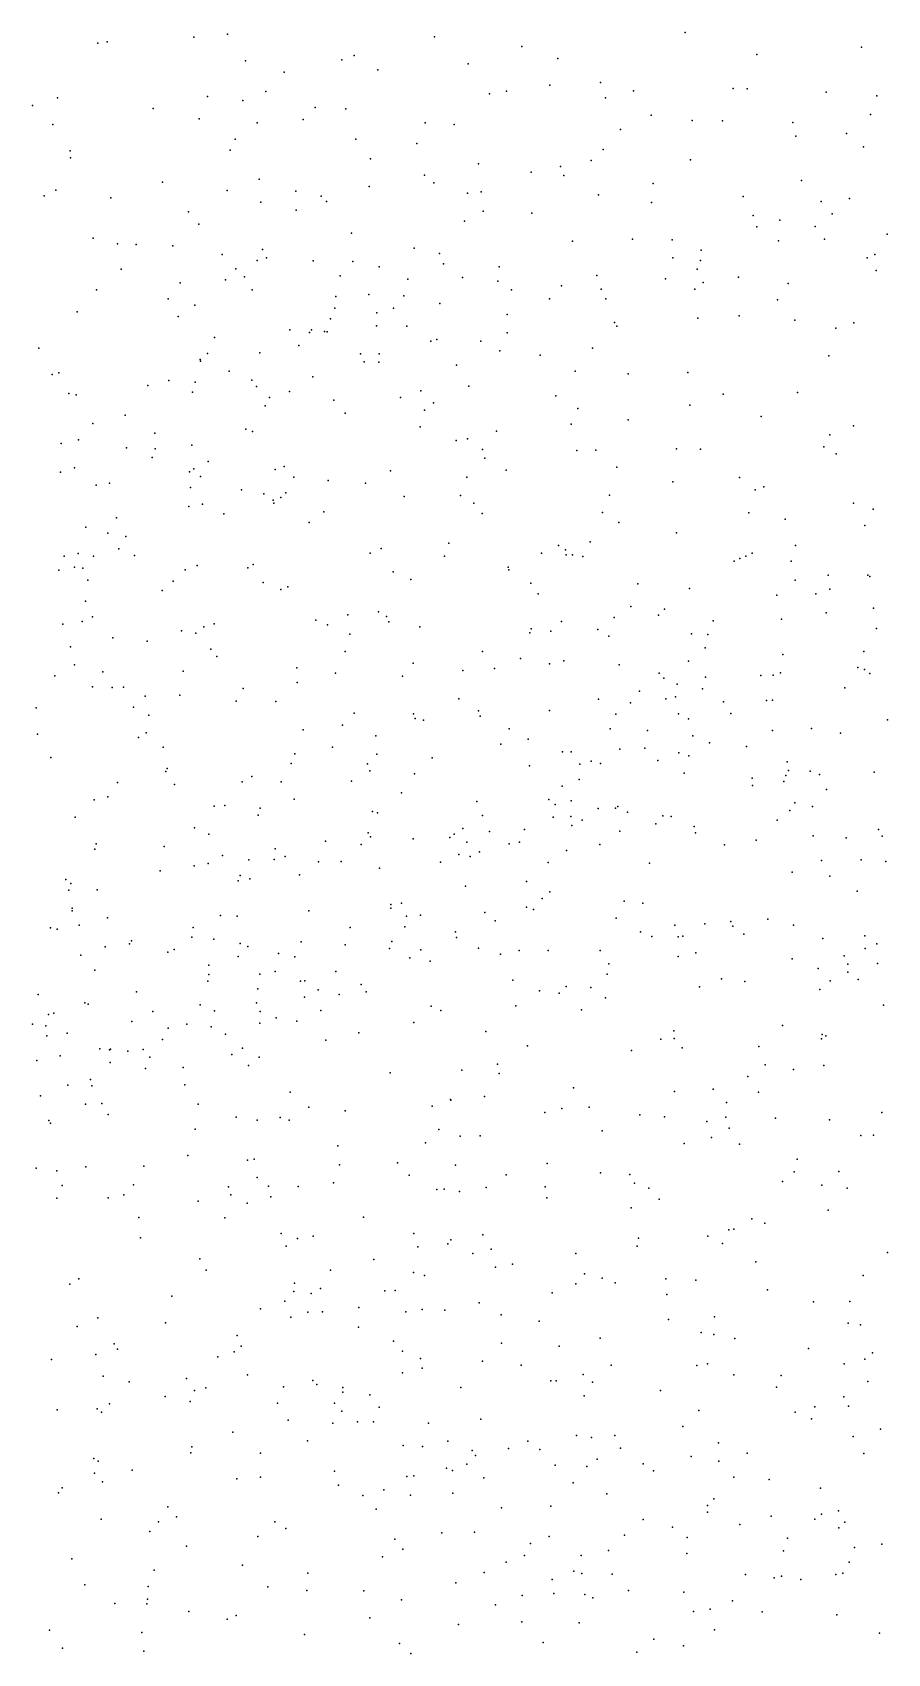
# Model space of a CAD drawing. Header units: metres. Extents: x -25 to 25, y -27.7 to 27.8.
# Drawn here: x -6.156 to -4.743, y -16.077 to -13.399 of the extents above; entities that cross this region are included whole.
import ezdxf

# ---------------------------------------------------------------- set-up
doc = ezdxf.new("R2010")
doc.units = ezdxf.units.M

msp = doc.modelspace()

# ---------------------------------------------------------------- linework, layer by layer
for p in [(-6.0481, -13.4163, -1.9762), (-6.0327, -13.4141, -5.9592), (-5.8897, -13.4065, -6.0213), (-5.8339, -13.4016, 11.7428), (-5.4915, -13.406, 16.2434), (-5.0776, -13.3986, -6.2683), (-5.6447, -13.4441, -2.0396), (-5.6245, -13.4365, 19.6535), (-5.3473, -13.422, -5.5779), (-5.2877, -13.4419, -1.897), (-4.9591, -13.4353, 17.1854), (-4.7858, -13.4231, 14.8396), (-5.804, -13.4453, 11.9798), (-5.74, -13.4642, 15.6354), (-5.5856, -13.4603, -6.2055), (-5.4363, -13.4505, 15.4435), (-5.7706, -13.4961, -5.6503), (-5.3729, -13.4956, 19.6498), (-5.3009, -13.486, 15.3649), (-5.2176, -13.4814, 16.8407), (-5.163, -13.495, 19.701), (-4.9981, -13.4911, -1.9222), (-4.9748, -13.4918, 15.1), (-4.8443, -13.4972, -6.4137), (-6.156, -13.5196, -6.088), (-6.115, -13.5065, -3.7675), (-5.9569, -13.5245, 11.4762), (-5.867, -13.5043, 20.1184), (-5.8082, -13.5111, 15.8015), (-5.6888, -13.5228, 19.9325), (-5.6385, -13.5246, -3.3492), (-5.4008, -13.5001, -15.3819), (-5.209, -13.5068, -6.3425), (-4.7606, -13.5032, 19.8888), (-6.1227, -13.5507, 20.3681), (-5.8806, -13.5411, -15.5903), (-5.7849, -13.5481, 11.7831), (-5.7089, -13.5427, 8.8186), (-5.5069, -13.5481, 16.3232), (-5.459, -13.5509, -5.5564), (-5.1335, -13.5355, 17.1156), (-5.0659, -13.5439, -5.3991), (-5.0159, -13.5444, -6.431), (-4.8994, -13.5474, -5.4785), (-4.7714, -13.5342, -2.9332), (-5.8211, -13.5749, -2.0785), (-5.6216, -13.5747, 15.4803), (-5.1844, -13.5588, -15.2966), (-4.8945, -13.5699, -15.0551), (-4.811, -13.5654, 14.2643), (-6.0937, -13.5945, -2.0228), (-5.8293, -13.5933, 12.0797), (-5.5209, -13.582, -6.359), (-5.2129, -13.5921, 15.2152), (-4.7828, -13.5878, 17.4495), (-6.0932, -13.6058, -5.3428), (-5.5976, -13.6077, -15.4706), (-5.4192, -13.6157, -3.2662), (-5.332, -13.6294, 16.8964), (-5.2832, -13.62, -6.467), (-5.233, -13.6101, -3.2439), (-5.0685, -13.6092, 17.2473), (-6.1173, -13.6593, -3.6923), (-5.9412, -13.646, -3.514), (-5.7817, -13.6413, 15.9493), (-5.5997, -13.6534, 8.7828), (-5.5082, -13.6347, 19.8858), (-5.4927, -13.6473, 16.4892), (-5.2782, -13.6349, -5.3844), (-5.1303, -13.6483, -6.5848), (-4.8853, -13.6434, 14.5885), (-6.1365, -13.6688, -5.0938), (-6.0264, -13.6718, 20.4297), (-5.8344, -13.6595, 20.3269), (-5.7789, -13.6791, -6.4081), (-5.7211, -13.6609, -15.5689), (-5.7207, -13.6609, -3.3658), (-5.679, -13.6689, -5.5004), (-5.6701, -13.6779, 16.2209), (-5.437, -13.6641, -2.0682), (-5.4143, -13.6619, 16.7163), (-5.2205, -13.667, -2.0061), (-5.1331, -13.6798, -5.3343), (-4.9815, -13.6698, -6.7159), (-4.8528, -13.6782, -6.8143), (-4.8059, -13.6728, -2.6948), (-5.8985, -13.695, -5.4041), (-5.7201, -13.692, 8.9541), (-5.4421, -13.7104, 15.2973), (-5.4111, -13.6941, -6.5468), (-5.3311, -13.6971, 19.7766), (-4.965, -13.701, 14.7343), (-4.9209, -13.7087, -2.8358), (-4.8343, -13.6985, 14.188), (-6.056, -13.7383, 11.3707), (-5.881, -13.7155, 8.7393), (-5.6289, -13.7304, -6.526), (-4.9589, -13.7198, -2.1664), (-4.8627, -13.7194, -5.4186), (-4.7438, -13.7317, -7.2347), (-6.0156, -13.748, -5.1588), (-5.9849, -13.749, -6.3808), (-5.9244, -13.7514, 8.4316), (-5.8427, -13.7653, 12.0224), (-5.7758, -13.757, 11.8611), (-5.5254, -13.7549, -15.5022), (-5.4836, -13.7639, 20.1224), (-5.2639, -13.7436, -15.3779), (-5.1643, -13.7399, 17.2588), (-5.0991, -13.7413, 14.924), (-5.0511, -13.7583, -6.8819), (-4.9234, -13.7429, -2.5864), (-4.8471, -13.7403, -7.0729), (-4.7638, -13.7656, -14.8827), (-6.0093, -13.7898, -3.4538), (-5.8202, -13.7889, 11.5862), (-5.785, -13.7755, 20.4217), (-5.7696, -13.7708, -5.345), (-5.6924, -13.7758, 15.4112), (-5.6267, -13.777, -3.2683), (-5.5829, -13.7858, 16.5509), (-5.4769, -13.7811, -2.1708), (-5.385, -13.7861, -5.2625), (-5.098, -13.7708, -2.2439), (-5.0578, -13.7899, -2.5039), (-5.052, -13.7754, -2.8987), (-4.7764, -13.771, -7.406), (-4.7619, -13.7919, -7.5725), (-5.9122, -13.8123, 20.5033), (-5.837, -13.8072, -6.5253), (-5.8059, -13.8026, -15.6569), (-5.6476, -13.8009, 16.4049), (-5.5357, -13.8065, 8.6092), (-5.4454, -13.8034, -3.2103), (-5.3872, -13.8095, 4.8455), (-5.2816, -13.8174, -2.3395), (-5.2236, -13.8001, -5.2445), (-5.1097, -13.8058, -2.6842), (-5.0478, -13.812, 17.3732), (-4.9895, -13.803, -7.1426), (-4.907, -13.8133, 14.3438), (-6.0504, -13.8236, 8.6215), (-5.9319, -13.839, -2.0884), (-5.793, -13.8237, 15.9417), (-5.6549, -13.8349, 9.1551), (-5.6, -13.8314, 16.7483), (-5.5422, -13.8338, 8.9221), (-5.4827, -13.8465, 4.6123), (-5.3647, -13.8238, 15.13), (-5.3017, -13.8386, -3.075), (-5.2164, -13.8228, 4.7345), (-5.2084, -13.839, -2.8002), (-5.0615, -13.8228, 19.8177), (-4.9249, -13.8402, -15.1584), (-6.0823, -13.8604, 8.357), (-5.9152, -13.8678, 8.2916), (-5.8878, -13.849, -5.1443), (-5.6633, -13.8717, 4.5729), (-5.6563, -13.854, -2.1864), (-5.587, -13.8621, 8.4537), (-5.5594, -13.8543, 4.8185), (-5.3715, -13.8644, -2.5759), (-5.0563, -13.8708, 14.6215), (-4.9882, -13.8667, -7.4441), (-5.7306, -13.8897, 16.1398), (-5.6983, -13.8943, 4.744), (-5.6952, -13.8899, 8.3156), (-5.6735, -13.8925, 16.6191), (-5.6693, -13.8932, -5.146), (-5.5877, -13.8831, 15.2603), (-5.5373, -13.8841, 17.0188), (-5.3714, -13.8951, 20.1304), (-5.1943, -13.8781, -7.0539), (-5.1904, -13.884, -15.3912), (-4.8962, -13.8742, -7.7387), (-4.8283, -13.8872, -5.3242), (-4.7986, -13.8785, -15.0238), (-6.1454, -13.9201, -15.8364), (-5.8555, -13.9025, 4.6154), (-5.7159, -13.9158, -6.7195), (-5.4976, -13.9088, -2.7616), (-5.4881, -13.9059, 20.302), (-5.4151, -13.9086, -5.1564), (-5.3835, -13.9244, 17.2007), (-5.2304, -13.9205, 14.8734), (-5.879, -13.9392, 9.0496), (-5.8784, -13.9417, -6.6478), (-5.8668, -13.929, 11.5403), (-5.7805, -13.9282, 11.6841), (-5.6142, -13.9295, -2.4859), (-5.6078, -13.943, 9.2831), (-5.5837, -13.9431, -2.9072), (-5.5834, -13.9298, -15.5992), (-5.4554, -13.9484, 8.7979), (-5.3172, -13.932, -15.4696), (-4.8401, -13.933, 19.9428), (-6.1233, -13.9637, 11.2841), (-6.1127, -13.9609, 4.6046), (-5.9309, -13.9737, 15.6502), (-5.8871, -13.9762, -15.7487), (-5.8311, -13.9584, 9.2007), (-5.7935, -13.973, 16.01), (-5.693, -13.9676, -2.7011), (-5.2594, -13.9582, -5.1394), (-5.1715, -13.9627, 5.1479), (-5.0732, -13.9607, -5.1651), (-6.0959, -13.9952, -6.5329), (-6.0841, -13.9971, 8.7848), (-5.9655, -13.9819, 20.6104), (-5.8918, -13.9929, -3.2211), (-5.7859, -13.9833, -2.2458), (-5.7646, -14.002, 9.3932), (-5.7311, -13.9918, -3.0293), (-5.6582, -14.0062, 8.219), (-5.5478, -14.0017, 8.3315), (-5.5141, -13.9907, 15.0998), (-5.4351, -13.983, 8.6245), (-5.2911, -13.999, 4.623), (-5.0145, -13.996, -7.7099), (-4.8916, -13.9936, -8.0218), (-6.0031, -14.0312, -5.0288), (-5.7718, -14.0156, 15.2869), (-5.6391, -14.0277, 5.0172), (-5.5084, -14.0227, 5.1726), (-5.4934, -14.0104, -6.9286), (-5.2548, -14.0197, 17.3174), (-5.0699, -14.0143, -7.5374), (-4.9516, -14.0332, -15.2952), (-6.0565, -14.0445, -2.0273), (-5.954, -14.0604, 15.4573), (-5.8036, -14.0538, -2.8865), (-5.7922, -14.058, 4.9171), (-5.5154, -14.0501, 9.4131), (-5.3891, -14.0574, 14.8915), (-5.2657, -14.0457, -7.1643), (-5.1719, -14.0387, -7.295), (-4.7991, -14.0483, 14.5069), (-6.1086, -14.0775, 4.7519), (-6.08, -14.0719, 20.6941), (-6.0007, -14.0848, 9.3472), (-5.9536, -14.0863, 4.8423), (-5.8928, -14.0807, -6.7813), (-5.4559, -14.0727, 9.0433), (-5.4372, -14.0703, 4.5834), (-5.0916, -14.0863, 5.2402), (-5.0521, -14.0871, 4.8441), (-4.8481, -14.0835, -8.3187), (-4.8381, -14.0634, -15.1939), (-5.9583, -14.1011, 9.5584), (-5.8656, -14.1077, -2.4505), (-5.4126, -14.0879, -5.0978), (-5.4086, -14.1021, 8.7475), (-5.2563, -14.0893, 20.0876), (-5.2248, -14.0889, 5.3934), (-4.8277, -14.0948, -5.133), (-6.1098, -14.1253, 12.0636), (-6.0869, -14.1181, 9.069), (-5.8966, -14.1244, 4.4346), (-5.8895, -14.1198, -2.6076), (-5.8783, -14.1321, 15.903), (-5.7549, -14.1205, 9.6832), (-5.7404, -14.1157, -15.6809), (-5.7243, -14.1332, 8.0588), (-5.6672, -14.1388, 17.1796), (-5.5643, -14.1229, 8.1393), (-5.4382, -14.1333, 8.2552), (-5.3735, -14.122, 8.5655), (-5.1901, -14.117, -5.103), (-5.0978, -14.1411, -7.6447), (-4.9879, -14.1337, 17.462), (-6.0507, -14.1468, -3.133), (-6.029, -14.1433, -6.7139), (-5.8949, -14.1502, 16.8515), (-5.8104, -14.1541, 17.0998), (-5.774, -14.1611, 16.5248), (-5.7459, -14.1667, 20.6032), (-5.7372, -14.1591, 11.6097), (-5.6057, -14.1432, -6.9922), (-5.5419, -14.1655, 9.6362), (-5.4485, -14.1634, -15.5906), (-5.2024, -14.1629, -15.4874), (-4.9618, -14.1543, 5.1679), (-4.9476, -14.1492, -8.1722), (-5.8977, -14.1817, 20.6777), (-5.8752, -14.1782, 9.768), (-5.84, -14.1939, -6.9042), (-5.7583, -14.1714, 16.3047), (-5.7574, -14.1763, 4.4779), (-5.6744, -14.1906, 15.0294), (-5.4265, -14.1762, 9.3805), (-5.4127, -14.1935, 9.1483), (-5.2143, -14.1919, 4.6818), (-4.9721, -14.1924, 5.3418), (-4.7994, -14.1765, 14.6519), (-4.7667, -14.186, -15.1323), (-6.0678, -14.2158, 4.8781), (-6.0172, -14.2006, 4.3406), (-5.6986, -14.2084, -5.0582), (-5.1873, -14.2085, 14.5573), (-4.9119, -14.2027, -8.6478), (-4.7803, -14.2131, -0.1634), (-6.0313, -14.226, -5.0725), (-6.0016, -14.2314, 8.1209), (-5.468, -14.2423, -7.1573), (-5.2867, -14.246, -5.0731), (-5.2343, -14.24, 5.5286), (-5.0916, -14.2256, 19.9706), (-4.8951, -14.2465, 5.5325), (-6.1036, -14.2641, 15.5889), (-6.0807, -14.2593, 11.1591), (-6.0555, -14.2638, -2.8229), (-6.0134, -14.2519, -2.6747), (-5.9875, -14.2627, 15.2905), (-5.5979, -14.2591, 5.2084), (-5.5801, -14.2513, 20.5331), (-5.4754, -14.2638, 17.3355), (-5.3149, -14.2588, 8.2378), (-5.275, -14.2534, 8.6236), (-5.2742, -14.2617, -7.4103), (-5.2636, -14.2615, 8.4584), (-5.2464, -14.2646, 20.1753), (-4.9965, -14.2722, -8.5341), (-4.9871, -14.2677, -8.8238), (-4.9771, -14.2639, 14.6387), (-4.9667, -14.2588, -5.0535), (-4.902, -14.2719, 17.5093), (-6.1127, -14.2872, 8.217), (-6.0868, -14.2823, -1.969), (-6.0726, -14.2835, 12.0394), (-5.9039, -14.2862, -15.739), (-5.8838, -14.2792, 9.9065), (-5.8004, -14.2831, 11.7613), (-5.7916, -14.2774, 11.4586), (-5.5601, -14.2898, 7.9018), (-5.37, -14.2823, 5.4355), (-5.3686, -14.2867, 9.0226), (-4.8412, -14.2954, 19.9587), (-4.7753, -14.2955, 5.3301), (-4.7724, -14.2977, 5.1501), (-6.0646, -14.3033, 10.1173), (-5.9417, -14.3208, 15.9571), (-5.9236, -14.3054, 7.9874), (-5.7748, -14.3076, 17.2557), (-5.7458, -14.3187, 7.875), (-5.7343, -14.3144, 14.9552), (-5.531, -14.3022, 9.7439), (-5.3325, -14.3085, 20.3151), (-5.3206, -14.3259, -15.5529), (-5.1556, -14.3095, -7.6912), (-5.0701, -14.3174, -15.4361), (-4.9257, -14.3285, 5.7842), (-4.8954, -14.3036, 4.864), (-4.8617, -14.3263, 14.7683), (-4.8384, -14.3183, -8.9664), (-6.0683, -14.3384, -2.5499), (-5.1672, -14.3472, -8.9409), (-5.1118, -14.3514, -8.7795), (-4.7664, -14.3498, 6.6438), (-6.1058, -14.3764, 10.937), (-6.0737, -14.3716, 15.8369), (-6.0568, -14.3639, -6.7901), (-5.873, -14.3804, 16.424), (-5.8559, -14.3756, -5.0639), (-5.6876, -14.3696, 4.5228), (-5.6688, -14.3774, -7.173), (-5.6351, -14.3608, 14.8161), (-5.584, -14.3561, -5.0367), (-5.571, -14.3638, -15.6137), (-5.5671, -14.3721, 7.7618), (-5.5162, -14.3806, 14.6766), (-5.2818, -14.3717, 8.9113), (-5.1949, -14.3654, 8.2317), (-5.1216, -14.3611, -7.8464), (-5.0312, -14.3707, -9.1037), (-4.918, -14.3681, -0.3009), (-4.8443, -14.3573, -0.465), (-6.0232, -14.3989, 10.2443), (-5.9666, -14.4045, 11.1267), (-5.9097, -14.3875, -6.9687), (-5.8859, -14.3913, 16.2033), (-5.6315, -14.3926, 9.8527), (-5.3341, -14.3908, 17.4411), (-5.3319, -14.3839, 9.2533), (-5.2996, -14.388, -9.1944), (-5.2217, -14.3849, -5.0334), (-5.2035, -14.3963, 5.6867), (-5.0671, -14.392, -8.4405), (-5.0401, -14.3934, 14.7245), (-4.7612, -14.3834, 6.0863), (-6.0935, -14.4139, 16.7644), (-5.8614, -14.4173, 17.3221), (-5.8512, -14.4294, 15.08), (-5.6392, -14.4211, 11.5499), (-5.4126, -14.4212, 9.6593), (-5.3496, -14.4331, 4.6819), (-5.0446, -14.4153, 5.8582), (-4.916, -14.4263, 6.7827), (-4.7824, -14.4213, 6.4017), (-6.1189, -14.4618, 15.3466), (-6.0869, -14.4436, -15.74), (-6.04, -14.4548, 10.4379), (-5.9069, -14.4539, 11.9627), (-5.7194, -14.4481, 5.1727), (-5.6552, -14.4569, 20.6107), (-5.5448, -14.4622, 5.344), (-5.5269, -14.4405, 17.4178), (-5.4448, -14.4525, -15.565), (-5.3924, -14.4495, 7.6466), (-5.3016, -14.4419, -9.0167), (-5.278, -14.437, -9.4114), (-5.1864, -14.4432, 7.9373), (-5.1206, -14.4573, 4.7325), (-5.0719, -14.4374, 8.4017), (-4.9522, -14.461, 6.0373), (-4.9321, -14.4605, 4.7968), (-4.92, -14.4566, -0.0223), (-4.7923, -14.4476, -4.958), (-4.7808, -14.4513, 4.8817), (-4.7722, -14.4579, 0.0423), (-6.0571, -14.4799, 10.7274), (-6.0243, -14.4809, 2.1677), (-6.0055, -14.4803, 16.1059), (-5.8081, -14.4824, -7.1316), (-5.7187, -14.4727, 9.9857), (-5.1527, -14.4867, 7.5567), (-5.1125, -14.4653, 8.6964), (-5.0907, -14.4751, -8.2117), (-5.0488, -14.4829, -15.4002), (-5.044, -14.4639, -4.9968), (-4.8138, -14.4815, 14.9415), (-6.1502, -14.5142, 17.305), (-5.989, -14.5132, 16.379), (-5.9699, -14.4949, 10.9795), (-5.9127, -14.4936, 20.756), (-5.8196, -14.5035, 10.1001), (-5.7538, -14.5042, 11.8301), (-5.4515, -14.4995, -4.9837), (-5.2208, -14.5001, 14.7594), (-5.1677, -14.5062, -7.8979), (-5.1093, -14.4995, -9.3054), (-5.0936, -14.4961, 7.3117), (-5.0142, -14.5045, 8.5533), (-4.9431, -14.5025, 17.5328), (-4.9333, -14.5018, 6.485), (-5.9636, -14.5267, 5.0542), (-5.6439, -14.5431, -15.5847), (-5.6245, -14.5231, -4.998), (-5.5262, -14.5242, -7.4687), (-5.5235, -14.5322, 7.5183), (-5.5097, -14.535, 20.5391), (-5.4189, -14.5196, -9.1167), (-5.4163, -14.5282, 5.5363), (-5.3018, -14.5189, 5.6943), (-5.1921, -14.5251, -8.648), (-5.0884, -14.5246, -0.4844), (-5.0721, -14.5326, 7.8233), (-5.0022, -14.5237, 6.2021), (-4.7432, -14.5341, -0.5648), (-6.1479, -14.5577, 8.1528), (-5.9811, -14.5632, 7.8752), (-5.9684, -14.5559, 4.3388), (-5.709, -14.551, 11.2831), (-5.5884, -14.5605, 11.4947), (-5.3685, -14.5489, -7.6568), (-5.337, -14.5662, -8.871), (-5.2015, -14.5494, 7.2066), (-5.1398, -14.5517, -8.4316), (-5.0648, -14.5608, 6.7562), (-4.933, -14.5518, -0.6043), (-4.8686, -14.5487, 7.2217), (-4.8208, -14.5565, -8.9536), (-6.1257, -14.5963, -6.8153), (-5.9403, -14.5793, 10.4766), (-5.7227, -14.5904, 14.994), (-5.6604, -14.5795, 17.4533), (-5.5871, -14.5909, 14.9185), (-5.3819, -14.5742, 20.4404), (-5.2803, -14.587, -9.5875), (-5.2661, -14.5871, 4.7088), (-5.1853, -14.5829, 9.1165), (-5.1441, -14.5809, 6.0201), (-5.0878, -14.5887, 8.8889), (-5.0713, -14.594, 6.5331), (-5.0372, -14.5725, 6.3736), (-4.9761, -14.5784, 8.0832), (-5.9359, -14.6194, -5.0365), (-5.9335, -14.6146, 10.7343), (-5.7283, -14.6062, 20.6647), (-5.6022, -14.6068, 9.9355), (-5.5983, -14.6187, 11.7702), (-5.5249, -14.6235, -9.1751), (-5.4954, -14.5972, 9.7975), (-5.3345, -14.61, 14.9379), (-5.2517, -14.6076, 5.91), (-5.233, -14.6028, -4.9365), (-5.2175, -14.6066, 20.2733), (-5.1227, -14.6012, 14.9427), (-5.0791, -14.6226, 17.5388), (-4.9088, -14.6036, 8.2538), (-4.9069, -14.6182, 4.8001), (-4.8711, -14.6188, 8.5227), (-4.7653, -14.6208, -15.0409), (-6.0154, -14.6379, 2.4592), (-5.9212, -14.6413, 15.2024), (-5.8098, -14.6365, 5.2138), (-5.7937, -14.6277, 10.1947), (-5.745, -14.6366, 4.4784), (-5.6288, -14.6355, 7.4495), (-5.2807, -14.6439, -0.2835), (-5.2524, -14.6329, -0.1287), (-4.9665, -14.6308, 7.8937), (-4.9663, -14.6428, 7.7322), (-4.9146, -14.6361, 8.7055), (-4.911, -14.6263, -15.2195), (-4.8552, -14.6247, -0.4822), (-4.8439, -14.6493, 15.0796), (-6.0539, -14.6664, 4.2318), (-6.0315, -14.6617, 2.0974), (-5.8383, -14.6756, -7.3093), (-5.7235, -14.6656, -7.4628), (-5.5461, -14.6548, 5.5019), (-5.4219, -14.6692, 7.2781), (-5.3029, -14.666, 7.1409), (-5.2922, -14.6744, -15.4279), (-5.266, -14.6683, 9.4755), (-4.896, -14.6716, 17.5509), (-6.0853, -14.6951, 17.5015), (-5.856, -14.6771, 10.8871), (-5.7833, -14.6917, -4.968), (-5.7798, -14.6803, 11.0607), (-5.5941, -14.6855, 11.3549), (-5.586, -14.6877, -4.9155), (-5.4124, -14.6925, 9.6868), (-5.2954, -14.6951, -7.9524), (-5.2664, -14.6941, -8.5133), (-5.2478, -14.7, 6.9368), (-5.221, -14.6809, -8.2605), (-5.1925, -14.6803, 6.2892), (-5.1888, -14.6775, 6.7301), (-5.1729, -14.6866, -9.4751), (-5.1143, -14.6927, 0.0203), (-5.1008, -14.6942, -15.3336), (-4.9256, -14.6999, -4.9199), (-4.9045, -14.684, -8.8575), (-4.867, -14.6775, 19.977), (-5.8882, -14.7127, 7.5065), (-5.8648, -14.7231, 20.7366), (-5.6011, -14.7207, 4.5504), (-5.5975, -14.7278, 20.5943), (-5.5268, -14.7306, -7.7395), (-5.4662, -14.7289, 5.735), (-5.4592, -14.7232, 15.1156), (-5.4448, -14.7138, 11.7157), (-5.4007, -14.719, 17.5377), (-5.343, -14.7152, -8.6558), (-5.2646, -14.7091, 6.1464), (-5.1856, -14.718, 9.3394), (-5.1259, -14.7062, 9.1884), (-5.0626, -14.7107, -9.1397), (-5.0602, -14.7211, 20.1329), (-4.866, -14.7258, 7.6201), (-4.8116, -14.7292, 8.1987), (-4.758, -14.7153, 0.0287), (-4.7519, -14.7264, -0.3014), (-6.0529, -14.7479, 5.1912), (-6.051, -14.7394, 7.8041), (-5.9383, -14.7437, 4.3065), (-5.7548, -14.7474, 12.1002), (-5.6721, -14.7347, 10.0736), (-5.613, -14.7402, 7.2942), (-5.4513, -14.7569, -4.8752), (-5.438, -14.7365, 11.5515), (-5.4174, -14.7526, 20.4867), (-5.3683, -14.7392, -0.1683), (-5.3514, -14.7364, 5.9747), (-5.2738, -14.7499, 6.4717), (-5.2182, -14.7403, -0.5642), (-5.0126, -14.741, -0.4767), (-4.9599, -14.7329, 15.1473), (-5.9449, -14.7835, -7.264), (-5.8891, -14.7752, 2.1607), (-5.8655, -14.7714, 2.4346), (-5.8419, -14.7586, 10.7074), (-5.7983, -14.7654, 7.3726), (-5.7565, -14.7649, -7.5904), (-5.7385, -14.7602, 15.192), (-5.6832, -14.7688, 11.1541), (-5.6461, -14.7684, -15.4578), (-5.5824, -14.7792, -9.3972), (-5.482, -14.7696, -8.7998), (-5.4327, -14.7601, -15.4257), (-5.3039, -14.7697, 4.6823), (-5.1366, -14.7712, 15.1991), (-4.8522, -14.7666, -15.0535), (-4.7863, -14.7655, -8.6293), (-4.7457, -14.7685, 8.5431), (-6.1007, -14.7979, 20.7937), (-6.0929, -14.8048, -15.4987), (-5.8162, -14.8002, 12.293), (-5.8126, -14.7915, -15.4708), (-5.7967, -14.7969, 10.3399), (-5.7147, -14.7904, 5.4581), (-5.4402, -14.8088, -7.9277), (-5.3396, -14.8014, 6.6348), (-4.9008, -14.7857, -0.3073), (-4.8382, -14.7927, 8.8673), (-6.0961, -14.8155, -7.0046), (-6.0493, -14.8153, 17.5999), (-5.5463, -14.8369, 11.3619), (-5.3139, -14.8296, 11.6378), (-5.3012, -14.8185, -4.8581), (-5.1784, -14.8339, 20.2952), (-5.1476, -14.8374, 4.7133), (-4.7934, -14.8175, 15.3258), (-6.0906, -14.8499, 7.6998), (-6.0905, -14.8456, 2.1487), (-6.0322, -14.8616, 5.3262), (-5.8452, -14.8574, 7.2379), (-5.8179, -14.8584, 2.2827), (-5.6996, -14.8498, 7.1669), (-5.564, -14.8456, 15.2997), (-5.5637, -14.8393, 17.5637), (-5.5377, -14.8586, 12.1601), (-5.5148, -14.8569, 9.7938), (-5.4083, -14.8525, 6.4624), (-5.3396, -14.8439, -0.287), (-5.3281, -14.8476, 11.9245), (-5.1917, -14.8618, -9.4204), (-4.9406, -14.8634, -8.6434), (-6.1265, -14.8778, -4.9645), (-6.1153, -14.8799, 12.439), (-6.0791, -14.8733, 2.7968), (-5.8904, -14.8771, 15.3519), (-5.6308, -14.8774, 5.728), (-5.5406, -14.8765, -9.5448), (-5.4569, -14.8847, 6.6937), (-5.3914, -14.8661, -9.6789), (-5.1511, -14.8845, -15.2648), (-5.0945, -14.8733, -0.2926), (-5.0447, -14.8711, 15.316), (-5.002, -14.8674, 0.0423), (-4.9987, -14.8751, -15.1604), (-4.9802, -14.8886, 20.1314), (-4.8982, -14.8735, -0.1804), (-4.7806, -14.891, 4.8028), (-6.036, -14.9092, -7.2797), (-5.9958, -14.9042, -7.4371), (-5.9923, -14.8992, 7.3541), (-5.9218, -14.9137, -7.7153), (-5.8928, -14.8932, 12.5502), (-5.8564, -14.8967, 4.309), (-5.8126, -14.904, 10.6443), (-5.8004, -14.9087, 10.8214), (-5.7121, -14.9008, 12.4992), (-5.6396, -14.906, 6.9587), (-5.5658, -14.9119, 6.8051), (-5.5621, -14.9005, 12.389), (-5.5145, -14.9144, 6.3348), (-5.4551, -14.8938, -8.2173), (-5.4191, -14.9115, 20.4826), (-5.3517, -14.9154, 12.2036), (-5.3039, -14.9156, 17.5812), (-5.2177, -14.9152, 15.385), (-5.1327, -14.8921, -4.8709), (-5.0889, -14.8929, 11.961), (-5.0814, -14.8914, -8.7477), (-4.8497, -14.8956, -4.9073), (-4.7802, -14.9123, 15.5666), (-4.7606, -14.9046, 12.0946), (-6.076, -14.9233, 4.1054), (-5.9326, -14.9182, 5.4535), (-5.8647, -14.9397, 7.0482), (-5.816, -14.9252, -4.8812), (-5.7494, -14.9202, -9.0904), (-5.7227, -14.926, -9.2769), (-5.5326, -14.9276, -8.3509), (-5.4986, -14.9328, -4.7949), (-5.3828, -14.9213, 4.6066), (-5.2038, -14.9376, 9.4366), (-5.0889, -14.9255, 12.1297), (-5.0599, -14.9191, 17.5805), (-4.9005, -14.9289, 12.1741), (-4.8145, -14.9241, 11.9474), (-4.8085, -14.9377, -8.4488), (-4.7593, -14.9366, 15.9264), (-6.0531, -14.948, 12.5791), (-5.8661, -14.9658, 5.6053), (-5.8646, -14.955, -15.4061), (-5.7801, -14.9545, -8.036), (-5.755, -14.9498, 15.4085), (-5.7132, -14.9658, 6.7221), (-5.7062, -14.9655, 11.072), (-5.6545, -14.9503, -9.4632), (-5.6128, -14.9715, 6.1978), (-5.3625, -14.9644, -0.0025), (-5.2062, -14.9542, 12.3832), (-5.0172, -14.962, 9.2539), (-4.9787, -14.9666, 15.4437), (-4.8578, -14.945, 12.3296), (-4.8378, -14.9656, 9.057), (-4.8086, -14.9511, 20.0316), (-4.7915, -14.963, 15.744), (-6.1468, -14.9879, -7.1887), (-5.9841, -14.9834, -4.8938), (-5.7838, -14.9787, -8.9103), (-5.7065, -14.9927, 5.9341), (-5.6838, -14.9805, -8.3242), (-5.6495, -14.9883, -4.8075), (-5.6046, -14.9837, -15.3876), (-5.3182, -14.9818, -4.7928), (-5.2858, -14.986, -9.105), (-5.2743, -14.9749, -9.2933), (-5.2331, -14.9765, 4.6632), (-5.2091, -14.9937, -0.0798), (-5.0539, -14.9756, -0.0862), (-4.8551, -14.9797, -14.9804), (-6.1298, -15.0213, -7.3479), (-6.1206, -15.0188, 17.7604), (-6.0694, -15.0016, 15.4633), (-6.0643, -15.0039, 20.7453), (-5.9571, -15.0163, 6.854), (-5.8791, -15.0052, 2.6927), (-5.8554, -15.015, -8.1872), (-5.786, -15.0016, 10.4819), (-5.7798, -15.0164, 10.9464), (-5.6797, -15.0147, 10.1177), (-5.4972, -15.0074, 9.7537), (-5.4814, -15.0143, 15.4973), (-5.3571, -15.0067, 12.5738), (-5.249, -15.0135, -9.5911), (-4.7498, -15.0057, 2.5418), (-6.1562, -15.0373, -4.8895), (-6.134, -15.04, 7.1483), (-5.9917, -15.0329, -8.0169), (-5.9319, -15.0434, 17.6968), (-5.901, -15.037, 4.2185), (-5.861, -15.0413, -8.6484), (-5.7804, -15.0354, 12.7769), (-5.7532, -15.0266, 10.313), (-5.7191, -15.0321, 6.3386), (-5.617, -15.0514, 12.7393), (-5.5256, -15.0345, -9.6139), (-5.4066, -15.0489, 11.4743), (-5.0963, -15.0482, -4.8481), (-4.9163, -15.0392, 12.5656), (-6.1323, -15.0562, -7.5491), (-6.0989, -15.0521, 6.9726), (-6.0449, -15.078, -8.2543), (-6.0269, -15.0782, 12.7908), (-5.9412, -15.0623, -8.3695), (-5.8373, -15.0536, -9.0683), (-5.8091, -15.0767, 20.6434), (-5.6715, -15.0637, 15.5241), (-5.3382, -15.0726, 9.5749), (-5.1174, -15.0617, 11.6848), (-5.0955, -15.0609, 20.2913), (-5.0824, -15.0762, -15.1859), (-4.9555, -15.074, -8.4394), (-4.8519, -15.0614, 16.2368), (-4.851, -15.0544, 15.9833), (-4.8448, -15.0562, -4.8977), (-6.1488, -15.0969, -7.9325), (-6.1105, -15.0893, -8.1032), (-6.0286, -15.0794, 2.3292), (-6.0279, -15.1004, 5.8213), (-5.9986, -15.0817, 6.581), (-5.9729, -15.079, -8.5212), (-5.9621, -15.0914, -15.3981), (-5.8264, -15.0874, 6.2261), (-5.7989, -15.1056, 10.6333), (-5.7815, -15.0913, 17.6615), (-5.3877, -15.1032, 12.7005), (-5.166, -15.0808, 12.6205), (-4.9451, -15.1041, 15.7436), (-4.8484, -15.1055, 4.729), (-6.0602, -15.1282, -8.7442), (-5.9693, -15.1105, 6.3867), (-5.907, -15.1088, 12.8944), (-5.5648, -15.1177, 11.3476), (-5.4463, -15.113, 17.6151), (-5.385, -15.1183, -9.1295), (-4.9741, -15.1236, 9.234), (-4.8985, -15.1118, 20.1601), (-6.1429, -15.1554, 11.1093), (-6.0975, -15.138, 5.9956), (-6.0579, -15.139, 6.1962), (-5.9044, -15.1371, 2.7808), (-5.7301, -15.1495, 12.8899), (-5.4092, -15.1568, -9.3267), (-5.2622, -15.1424, -8.6833), (-5.0948, -15.1481, -8.4922), (-5.0311, -15.1443, 17.576), (-4.9562, -15.1496, -15.0912), (-6.0683, -15.1692, 12.9732), (-6.0417, -15.1683, -8.968), (-5.8825, -15.169, 2.3636), (-5.6991, -15.1743, 4.2853), (-5.6393, -15.1805, -9.5073), (-5.4958, -15.1724, -4.6905), (-5.4653, -15.1613, 4.462), (-5.4647, -15.1626, 15.6467), (-5.3091, -15.1828, 4.5365), (-5.2812, -15.1765, 20.4024), (-5.2361, -15.1741, 15.6695), (-5.009, -15.1664, 11.7179), (-4.7522, -15.1828, 16.7316), (-6.1288, -15.1963, 3.911), (-6.1262, -15.2008, 15.5587), (-6.0311, -15.1864, 17.8174), (-5.8871, -15.2107, 15.6024), (-5.8196, -15.1909, 10.8536), (-5.7849, -15.1957, 11.044), (-5.7466, -15.1912, 2.684), (-5.7319, -15.1958, 15.6295), (-5.4845, -15.2108, 12.8182), (-5.1523, -15.187, -4.7875), (-5.1115, -15.1899, 9.3578), (-5.0414, -15.1978, 15.825), (-5.0102, -15.1908, 16.0302), (-5.0047, -15.2089, 16.3958), (-4.9279, -15.1924, 16.5397), (-4.8388, -15.1951, 2.3905), (-5.6515, -15.2378, 11.2842), (-5.5067, -15.2331, 11.4464), (-5.449, -15.222, 20.4871), (-5.4163, -15.2218, 9.6561), (-5.2146, -15.2133, 17.5969), (-5.0792, -15.2344, 20.324), (-5.0337, -15.2245, 4.6602), (-4.9878, -15.2355, 12.7428), (-4.787, -15.2212, 20.1047), (-4.7664, -15.2203, 17.466), (-5.8994, -15.2541, 4.1003), (-5.8008, -15.2618, -15.4053), (-5.7895, -15.2601, 20.6061), (-5.5529, -15.266, 9.8526), (-4.8924, -15.2599, 9.1768), (-6.1499, -15.2751, 2.5383), (-6.1159, -15.2795, -15.3599), (-6.0678, -15.273, 10.9504), (-5.9723, -15.2715, -9.1187), (-5.7845, -15.2904, 11.2128), (-5.6485, -15.2697, -4.6898), (-5.5336, -15.2863, 2.6071), (-5.4572, -15.2699, -9.0849), (-5.3733, -15.2858, -15.344), (-5.3057, -15.267, 15.7838), (-5.2172, -15.2825, 12.7882), (-5.1691, -15.2853, -15.246), (-4.8971, -15.281, 20.2061), (-4.8237, -15.2807, 11.7642), (-6.1068, -15.3036, 13.1943), (-6.0053, -15.3191, 11.269), (-5.9889, -15.3024, 20.6487), (-5.8322, -15.3059, -4.714), (-5.8285, -15.3188, 17.7453), (-5.7659, -15.3048, 10.4772), (-5.7168, -15.3052, 2.5053), (-5.6588, -15.2992, 10.1383), (-5.4877, -15.3101, 15.7695), (-5.4755, -15.3099, 4.3655), (-5.4505, -15.3135, -8.932), (-5.4061, -15.3071, 17.6305), (-5.3088, -15.3059, 9.556), (-5.1613, -15.2996, -8.4499), (-5.1375, -15.3079, 4.5787), (-4.9163, -15.297, 16.697), (-4.8515, -15.3031, -8.256), (-4.8095, -15.3078, -14.9691), (-6.1159, -15.3247, -4.7496), (-6.0309, -15.3242, 15.6184), (-5.8821, -15.3292, 10.9378), (-5.8012, -15.3327, 13.1596), (-5.7619, -15.3223, 2.788), (-5.3058, -15.3238, -8.5813), (-5.1666, -15.3406, 16.1772), (-5.1206, -15.3263, 16.3946), (-4.8409, -15.3443, -4.8542), (-5.9805, -15.3562, 17.8621), (-5.838, -15.3571, -9.2466), (-5.6088, -15.3557, -11.713), (-4.9671, -15.3586, 2.5149), (-4.9457, -15.3656, -15.111), (-5.9773, -15.3901, 2.9587), (-5.7452, -15.3827, 4.1358), (-5.7183, -15.3914, -9.369), (-5.6924, -15.3873, 17.6938), (-5.526, -15.3829, 20.5072), (-5.4697, -15.4002, 9.786), (-5.4645, -15.3935, -4.6118), (-5.412, -15.3853, -11.6431), (-5.1548, -15.3904, 9.4135), (-5.0398, -15.3874, 16.6699), (-5.0155, -15.3995, 9.2884), (-5.0052, -15.3771, 11.7276), (-4.9971, -15.3759, 17.5521), (-5.8793, -15.4246, 10.7359), (-5.7369, -15.4036, 11.3419), (-5.5918, -15.4261, 2.5341), (-5.519, -15.4047, -11.9316), (-5.4286, -15.4162, 2.6568), (-5.398, -15.4089, -11.8058), (-5.2582, -15.4158, 16.078), (-5.157, -15.4038, 2.6074), (-4.7429, -15.4143, 20.0811), (-5.8689, -15.4437, 3.9917), (-5.6638, -15.4436, 13.1747), (-5.5266, -15.4475, 13.0514), (-5.5084, -15.4522, -15.3818), (-5.391, -15.4387, -8.6498), (-5.3626, -15.4338, 15.9474), (-5.2437, -15.4496, 17.635), (-4.9606, -15.4299, -4.785), (-4.7834, -15.4524, 12.9298), (-6.0946, -15.4668, 13.4122), (-6.0795, -15.4579, 18.0045), (-5.7242, -15.4789, -11.6783), (-5.723, -15.4652, 2.8778), (-5.6803, -15.4737, -15.4015), (-5.5735, -15.4778, -11.5659), (-5.5565, -15.4771, 9.9928), (-5.2583, -15.4658, 16.2535), (-5.2144, -15.4569, 12.9242), (-5.1931, -15.4645, 16.483), (-5.1092, -15.458, -4.7035), (-5.0599, -15.4598, 4.5386), (-4.9411, -15.4758, 16.8482), (-5.9257, -15.4862, 15.7397), (-5.7795, -15.5072, -9.2356), (-5.7391, -15.4949, 10.4134), (-5.6955, -15.4821, -11.8916), (-5.6167, -15.505, 10.1605), (-5.4181, -15.4975, 4.2809), (-5.2974, -15.4809, -8.4979), (-5.1079, -15.4837, 11.6772), (-4.8653, -15.496, 20.1921), (-4.8053, -15.4955, 9.159), (-6.0481, -15.5221, -4.6916), (-5.936, -15.5305, -15.3782), (-5.7291, -15.5212, 13.36), (-5.701, -15.5129, 20.5556), (-5.6767, -15.5121, -4.6372), (-5.5391, -15.5121, 2.8364), (-5.5123, -15.5085, 15.8978), (-5.4745, -15.5096, 11.523), (-5.3815, -15.5172, 20.43), (-5.3187, -15.528, 11.5795), (-5.1049, -15.525, 16.7224), (-5.0287, -15.5206, 12.9534), (-4.8083, -15.5308, -8.1917), (-4.7876, -15.5339, -4.7638), (-6.0821, -15.5363, 10.6227), (-5.8178, -15.5516, 13.4963), (-5.6171, -15.5374, -9.2052), (-5.2178, -15.5556, -15.2768), (-5.0509, -15.5464, -15.1956), (-5.03, -15.5499, 20.3113), (-4.9954, -15.5564, 2.5139), (-6.0514, -15.5827, 3.4836), (-6.0212, -15.5652, 3.6664), (-6.0155, -15.5739, 11.6782), (-5.8495, -15.5869, 2.5161), (-5.823, -15.5783, 3.8899), (-5.8114, -15.5693, 15.8307), (-5.5597, -15.561, 4.1194), (-5.5447, -15.5775, 2.541), (-5.3811, -15.5642, -11.8423), (-5.2857, -15.5689, 13.0565), (-4.8735, -15.5729, -15.0489), (-4.7677, -15.5799, 17.1268), (-6.1244, -15.5913, -8.9993), (-5.5446, -15.6132, -15.3638), (-5.515, -15.5895, 13.2219), (-5.5118, -15.6051, -11.9879), (-5.4121, -15.5936, -11.5007), (-5.3483, -15.6006, 9.7654), (-5.1999, -15.6004, 9.5687), (-5.0579, -15.6011, 9.4034), (-5.0403, -15.598, -8.2478), (-4.8146, -15.598, 17.3735), (-4.7803, -15.5907, 2.5871), (-6.0395, -15.6186, 18.1091), (-5.9961, -15.6279, 15.768), (-5.9015, -15.6227, 3.1656), (-5.8697, -15.6377, 11.5872), (-5.8007, -15.6165, -4.6478), (-5.741, -15.6363, 10.4752), (-5.693, -15.6256, 11.4647), (-5.6863, -15.6321, 13.5166), (-5.6431, -15.6372, 15.9231), (-5.448, -15.6371, 17.7201), (-5.2996, -15.6264, -11.6533), (-5.2905, -15.6261, 2.8589), (-5.2461, -15.6157, 4.335), (-5.2307, -15.6284, 16.6062), (-4.9968, -15.6162, 16.8985), (-4.9267, -15.6366, 17.4878), (-4.9187, -15.6173, 9.304), (-4.7757, -15.6272, 11.7327), (-6.0288, -15.6644, 20.6043), (-5.9369, -15.6522, -9.1277), (-5.8954, -15.6606, 13.5971), (-5.8884, -15.6422, 3.7216), (-5.7511, -15.6634, 3.1206), (-5.6572, -15.6633, 20.5195), (-5.6434, -15.6449, 3.9518), (-5.5985, -15.6492, 17.7938), (-5.2446, -15.6513, 2.5651), (-5.118, -15.6424, 11.6467), (-4.815, -15.6527, 4.4972), (-6.1154, -15.6742, -15.2589), (-6.0492, -15.6727, 11.8129), (-6.0421, -15.6778, 10.5465), (-5.7333, -15.6915, 3.7912), (-5.6451, -15.6762, -11.8415), (-5.619, -15.6941, -9.1126), (-5.5924, -15.6939, 3.0886), (-5.5834, -15.6699, 10.2172), (-5.4151, -15.6898, -4.5229), (-5.0551, -15.6753, 4.3996), (-4.8958, -15.6781, -8.2072), (-4.8684, -15.689, 17.048), (-4.8634, -15.6694, 13.1383), (-4.8076, -15.6681, 0.6488), (-5.8252, -15.711, -15.3181), (-5.6597, -15.6965, -4.6063), (-5.5017, -15.6964, 3.9965), (-5.2572, -15.7168, 11.5805), (-5.2321, -15.7198, -15.2295), (-5.1935, -15.7167, 17.677), (-5.0815, -15.7018, 13.1811), (-4.7997, -15.7182, 0.8878), (-4.7546, -15.7064, -4.6874), (-5.8943, -15.7453, 20.5778), (-5.8925, -15.7352, 11.7132), (-5.779, -15.7459, 3.5467), (-5.7015, -15.7257, 17.9028), (-5.5436, -15.733, 13.5567), (-5.5113, -15.7346, 16.0792), (-5.4699, -15.7262, 20.4212), (-5.4297, -15.7415, 3.063), (-5.3694, -15.738, 13.3671), (-5.3372, -15.7259, 16.4974), (-5.3175, -15.7396, 20.3789), (-5.1841, -15.7376, -8.3495), (-5.0226, -15.7285, -15.132), (-4.9748, -15.7458, 11.6497), (-4.7824, -15.7464, -14.8733), (-6.0545, -15.7547, 2.5827), (-6.0475, -15.7588, -4.6746), (-5.9912, -15.774, 13.6409), (-5.472, -15.7705, 17.8218), (-5.462, -15.7745, -8.7502), (-5.438, -15.7642, -11.7202), (-5.4239, -15.7499, 10.0125), (-5.2922, -15.7657, 4.1147), (-5.2398, -15.7681, 2.9674), (-5.2231, -15.7559, 16.739), (-5.1466, -15.7636, 2.8439), (-5.1296, -15.775, 9.6281), (-5.0675, -15.7513, 20.2762), (-5.0218, -15.7592, 2.5285), (-6.0536, -15.7787, 15.7836), (-6.0402, -15.7934, 18.3765), (-5.8181, -15.788, 15.9019), (-5.7793, -15.7854, 13.7045), (-5.6569, -15.7757, 15.9907), (-5.6502, -15.7989, -11.6417), (-5.5376, -15.7844, 11.4978), (-5.5256, -15.7834, 3.793), (-5.4104, -15.7865, -11.513), (-5.2624, -15.7949, 9.8151), (-4.9971, -15.7856, 13.3059), (-4.9385, -15.7894, -4.6202), (-6.1132, -15.8116, -15.1714), (-6.1068, -15.803, 18.5439), (-5.6104, -15.816, 20.465), (-5.5752, -15.8063, 13.701), (-5.5311, -15.8154, 3.5008), (-5.4616, -15.812, 3.297), (-5.207, -15.8132, -4.497), (-5.0301, -15.821, 17.5857), (-4.8537, -15.8039, 17.2932), (-6.0426, -15.8546, 11.9635), (-5.9322, -15.8346, -9.08), (-5.9181, -15.8509, 18.2441), (-5.5881, -15.8384, 17.9305), (-5.381, -15.8363, 13.6577), (-5.2993, -15.8333, 3.1096), (-5.1467, -15.8553, 13.5018), (-5.0404, -15.8321, -8.2519), (-5.0403, -15.8434, 16.9792), (-4.9354, -15.8498, 2.43), (-4.8631, -15.8546, 2.6507), (-4.8523, -15.8468, 9.4259), (-4.8241, -15.8413, 1.0817), (-5.9621, -15.8752, -15.159), (-5.9478, -15.8593, 2.5091), (-5.7554, -15.8594, 18.0752), (-5.7372, -15.8704, -9.0899), (-5.4795, -15.8775, -4.5242), (-5.4255, -15.8764, 10.1138), (-5.1775, -15.8814, 20.2916), (-5.0985, -15.8678, 4.1569), (-4.9873, -15.8638, 9.5497), (-4.8235, -15.8693, 4.3266), (-4.8137, -15.8598, 13.3447), (-5.9018, -15.8993, 11.9075), (-5.7836, -15.8836, -4.6439), (-5.5575, -15.8877, 10.3388), (-5.5442, -15.9042, 16.1455), (-5.3332, -15.8952, 3.7624), (-5.3023, -15.8836, -8.4905), (-5.2039, -15.9068, 2.5086), (-5.0742, -15.8849, -15.0745), (-4.9149, -15.9069, -14.904), (-4.9082, -15.8864, 20.1331), (-4.7977, -15.9014, -4.6766), (-4.7523, -15.8959, 20.0142), (-6.0909, -15.9203, -8.9558), (-5.809, -15.9307, 13.7983), (-5.5778, -15.9171, -8.9455), (-5.3732, -15.9258, 20.345), (-5.3432, -15.9146, 3.6003), (-5.2495, -15.9146, 3.8975), (-5.0745, -15.9116, -4.5997), (-4.8063, -15.926, -14.715), (-5.9551, -15.9393, 18.454), (-5.7008, -15.9443, -15.1549), (-5.4566, -15.9603, 2.4804), (-5.4098, -15.943, 16.4857), (-5.297, -15.9545, 3.4456), (-5.2616, -15.9406, 16.7991), (-5.2481, -15.9444, 13.6471), (-5.1982, -15.9456, 9.8287), (-4.9776, -15.9464, 17.0821), (-4.9301, -15.9517, 4.16), (-4.9181, -15.9491, 11.5822), (-4.8863, -15.9544, 2.3252), (-4.8283, -15.9465, 1.2399), (-4.817, -15.9443, -8.233), (-6.0697, -15.9632, 15.8228), (-5.9659, -15.9869, -9.017), (-5.9649, -15.9661, -4.6716), (-5.7673, -15.9668, 11.8227), (-5.7026, -15.9725, 18.1773), (-5.6087, -15.9734, 13.8424), (-5.5464, -15.9881, -15.1228), (-5.3468, -15.9812, -4.5537), (-5.2946, -15.9778, 11.4605), (-5.2431, -15.9793, 17.782), (-5.2302, -15.9846, 3.2647), (-5.1709, -15.9726, -8.4013), (-5.0797, -15.9756, 20.2009), (-6.0198, -15.9939, -15.0171), (-5.9672, -15.9946, 20.5205), (-5.8977, -16.0076, 12.0605), (-5.8192, -16.0139, 2.3891), (-5.3907, -15.9963, -15.0947), (-5.0638, -16.0074, 3.9276), (-5.0362, -16.0034, -8.3129), (-4.9994, -15.99, 0.9302), (-4.9502, -16.0081, 13.5173), (-4.8268, -16.0131, 2.7102), (-6.128, -16.0382, 13.8249), (-5.9753, -16.0423, 2.4299), (-5.8341, -16.0199, 18.3987), (-5.5983, -16.018, 20.3886), (-5.4519, -16.0288, 18.0054), (-5.3476, -16.0242, -8.6228), (-5.2524, -16.0262, 20.28), (-5.0288, -16.0374, 1.0833), (-6.1065, -16.0678, 20.5148), (-5.7068, -16.0454, 16.0609), (-5.5495, -16.0602, 10.4768), (-5.3121, -16.0588, 13.775), (-5.129, -16.0532, 3.6827), (-5.08, -16.0642, 17.0399), (-4.7561, -16.0433, -14.3577), (-5.9723, -16.073, 10.4897), (-5.5306, -16.0769, 16.2407), (-5.1571, -16.0748, 3.4137)]:
    msp.add_point(p)

doc.saveas('drawing.dxf')
